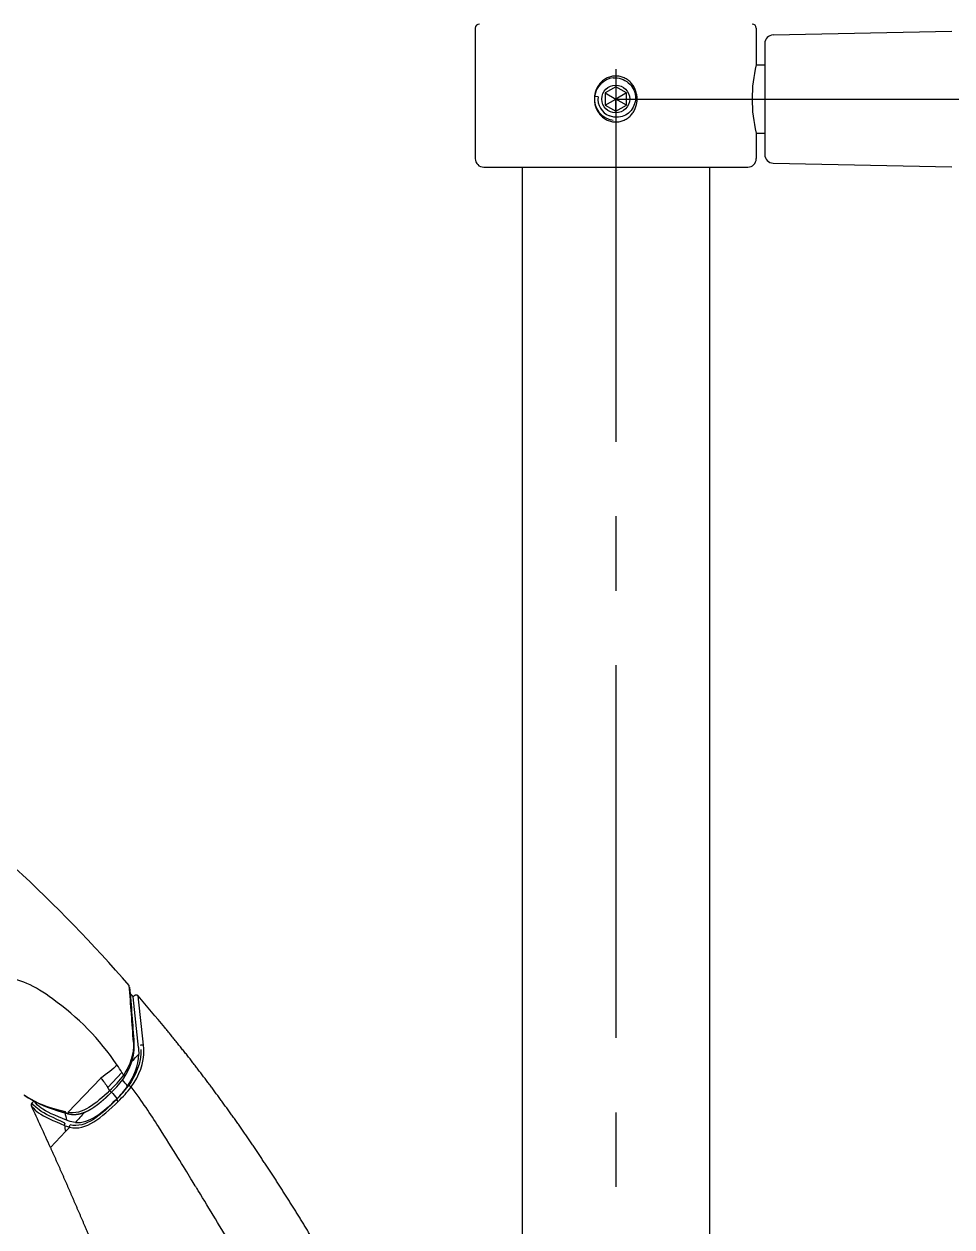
# Model space of a CAD drawing. Extents: x 1919 to 2339, y -1533 to -939.
# Drawn here: x 2243.06 to 2264.85, y -1248.09 to -1219.84 of the extents above; entities that cross this region are included whole.
import ezdxf

# ---------------------------------------------------------------- set-up
doc = ezdxf.new("R2010")
doc.units = 0
doc.header["$LTSCALE"] = 7
doc.header["$MEASUREMENT"] = 0
doc.linetypes.add('CENTER', pattern=[2, 1.25, -0.25, 0.25, -0.25])
doc.layers.add('CL', color=1, linetype='CENTER')
doc.layers.add('DWG', color=7, linetype='CONTINUOUS')

msp = doc.modelspace()

# ---------------------------------------------------------------- linework, layer by layer
at = {"layer": 'CL', "color": 1, "linetype": 'CENTER'}
for p, q in [((2256.956, -1192.901), (2256.956, -1391.304)), ((2256.956, -1221.604), (2278.256, -1221.604))]:
    msp.add_line(p, q, dxfattribs=at)
at = {"layer": 'DWG'}
for p, q in [((2253.656, -1219.944), (2253.656, -1223.004)), ((2260.256, -1219.944), (2260.256, -1220.804)), ((2260.652, -1220.101), (2264.85, -1220.01)), ((2260.456, -1220.301), (2260.456, -1221.604)), ((2260.256, -1220.804), (2260.456, -1220.804)), ((2256.956, -1221.315), (2256.706, -1221.46)), ((2257.206, -1221.46), (2256.956, -1221.315)), ((2256.956, -1221.315), (2256.956, -1221.604)), ((2256.539, -1221.553), (2256.46, -1221.543)), ((2256.706, -1221.46), (2256.706, -1221.748)), ((2256.706, -1221.46), (2256.956, -1221.604)), ((2256.706, -1221.748), (2256.956, -1221.604)), ((2257.206, -1221.46), (2256.956, -1221.604)), ((2256.956, -1221.893), (2256.956, -1221.604)), ((2257.206, -1221.748), (2256.956, -1221.604)), ((2257.206, -1221.748), (2257.206, -1221.46)), ((2260.456, -1221.604), (2260.456, -1222.908)), ((2256.706, -1221.748), (2256.956, -1221.893)), ((2256.956, -1221.893), (2257.206, -1221.748)), ((2260.256, -1222.404), (2260.456, -1222.404)), ((2260.256, -1222.404), (2260.256, -1223.004)), ((2260.652, -1223.108), (2264.85, -1223.198)), ((2253.856, -1223.204), (2260.056, -1223.204)), ((2254.756, -1223.204), (2254.756, -1258.307)), ((2259.156, -1223.204), (2259.156, -1268.263)), ((2245.626, -1242.69), (2245.65, -1242.665)), ((2245.361, -1244.465), (2245.028, -1244.814)), ((2244.864, -1244.594), (2244.09, -1245.405)), ((2243.245, -1245.182), (2243.289, -1245.136)), ((2243.288, -1245.137), (2243.282, -1245.127)), ((2244.037, -1245.851), (2243.679, -1246.225)), ((2244.133, -1245.751), (2244.037, -1245.851))]:
    msp.add_line(p, q, dxfattribs=at)
msp.add_circle((2256.956, -1221.604), 0.327, dxfattribs=at)
for centre, radius, start, end in [((2253.756, -1219.944), 0.1, 90, 180), ((2260.156, -1219.944), 0.1, 0, 90), ((2260.656, -1220.301), 0.2, 91, 180), ((2263.463, -1221.604), 3.306, 165.9955, 194.0045), ((2256.956, -1221.604), 0.5, 96.9615, 173.0385), ((2256.956, -1221.604), 0.5, 173.0405, 263.0365), ((2256.956, -1221.604), 0.42, 173.0385, 249.1154), ((2253.856, -1223.004), 0.2, 180, 270), ((2260.056, -1223.004), 0.2, 270, 0), ((2260.656, -1222.908), 0.2, 180, 269), ((2220.054, -1264.468), 33.689, 40.8709, 47.4174), ((2188.19, -1247.346), 57.551, 3.57819, 4.90693), ((2207.622, -1246.162), 38.102, 3.5873, 5.5756), ((2240.236, -1247.668), 6.043, 33.9629, 54.6888), ((2195.329, -1248.423), 50.622, 5.1545, 6.5019), ((2216.093, -1268.419), 39.269, 39.5569, 40.9789), ((2173.49, -1251.285), 72.761, 5.88796, 6.80188), ((2243.454, -1243.094), 2.415, 311.9716, 323.7078), ((2243.676, -1243.376), 2.114, 312.9738, 325.4968), ((2243.46, -1243.266), 2.551, 314.152, 323.4744), ((2243.856, -1243.634), 2.002, 313.7843, 324.8065), ((2243.214, -1242.962), 2.998, 313.3286, 322.0923), ((2244.409, -1242.977), 2.424, 236.2341, 254.5649), ((2244.487, -1242.947), 2.493, 235.5972, 253.7399), ((2199.226, -1265.854), 48.593, 23.824, 25.0885), ((2244.249, -1244.798), 0.654, 252.8644, 258.3686)]:
    msp.add_arc(centre, radius, start, end, dxfattribs=at)
at = {"layer": 'DWG', "extrusion": (0, 0, -1)}
for centre, major_axis, ratio, start_param, end_param in [((2245.588, -1243.781), (0.0599, 0.0032), 0.571005, -0.811613, 0.000157), ((2245.827, -1243.851), (0.0596, 0.0072), 0.593591, 4.258692, 5.512722), ((2244.074, -1245.365), (0.0175, 0.0574), 0.648753, 3.141597, 4.045905)]:
    msp.add_ellipse(centre, major_axis=major_axis, ratio=ratio, start_param=start_param, end_param=end_param, dxfattribs=at)
at = {"layer": 'DWG'}
for points, degree, knots in [([(2256.956, -1221.064), (2256.923, -1221.064), (2256.889, -1221.068), (2256.822, -1221.083), (2256.788, -1221.094), (2256.725, -1221.123), (2256.695, -1221.141), (2256.64, -1221.183), (2256.615, -1221.206), (2256.572, -1221.255), (2256.552, -1221.282), (2256.517, -1221.341), (2256.502, -1221.372), (2256.478, -1221.437), (2256.469, -1221.471), (2256.457, -1221.538), (2256.454, -1221.572), (2256.454, -1221.604), (2256.454, -1221.637), (2256.457, -1221.67), (2256.469, -1221.738), (2256.478, -1221.771), (2256.502, -1221.836), (2256.517, -1221.867), (2256.552, -1221.926), (2256.572, -1221.953), (2256.615, -1222.002), (2256.64, -1222.025), (2256.695, -1222.067), (2256.725, -1222.085), (2256.788, -1222.114), (2256.822, -1222.126), (2256.889, -1222.14), (2256.923, -1222.144), (2256.956, -1222.144)], 3, [11.792714, 11.792714, 11.792714, 11.792714, 12.288309, 12.288309, 12.783904, 12.783904, 13.279499, 13.279499, 13.775094, 13.775094, 14.262225, 14.262225, 14.749356, 14.749356, 15.236487, 15.236487, 15.723619, 15.723619, 15.723619, 16.21075, 16.21075, 16.697881, 16.697881, 17.185012, 17.185012, 17.672144, 17.672144, 18.167739, 18.167739, 18.663333, 18.663333, 19.158928, 19.158928, 19.654523, 19.654523, 19.654523, 19.654523]), ([(2256.895, -1221.108), (2256.96, -1221.103), (2257.024, -1221.11), (2257.146, -1221.15), (2257.202, -1221.181), (2257.298, -1221.262), (2257.337, -1221.311), (2257.394, -1221.42), (2257.412, -1221.479), (2257.423, -1221.6), (2257.416, -1221.66), (2257.381, -1221.774), (2257.353, -1221.827), (2257.279, -1221.917), (2257.234, -1221.954), (2257.133, -1222.008), (2257.078, -1222.025), (2256.985, -1222.034), (2256.948, -1222.033), (2256.875, -1222.022), (2256.84, -1222.011), (2256.806, -1221.996)], 3, [0, 0, 0, 0, 0.96817, 0.96817, 1.919941, 1.919941, 2.855306, 2.855306, 3.77426, 3.77426, 4.676798, 4.676798, 5.562915, 5.562915, 6.432604, 6.432604, 7.28586, 7.28586, 7.844384, 7.844384, 8.395563, 8.395563, 8.395563, 8.395563]), ([(2256.956, -1222.144), (2256.989, -1222.144), (2257.023, -1222.14), (2257.09, -1222.126), (2257.123, -1222.114), (2257.186, -1222.085), (2257.216, -1222.067), (2257.271, -1222.025), (2257.296, -1222.002), (2257.34, -1221.953), (2257.36, -1221.926), (2257.395, -1221.867), (2257.41, -1221.836), (2257.434, -1221.771), (2257.443, -1221.738), (2257.455, -1221.67), (2257.457, -1221.637), (2257.457, -1221.572), (2257.455, -1221.538), (2257.443, -1221.471), (2257.434, -1221.437), (2257.41, -1221.372), (2257.395, -1221.341), (2257.36, -1221.282), (2257.34, -1221.255), (2257.296, -1221.206), (2257.271, -1221.183), (2257.216, -1221.141), (2257.186, -1221.123), (2257.123, -1221.094), (2257.09, -1221.083), (2257.023, -1221.068), (2256.989, -1221.064), (2256.956, -1221.064)], 3, [3.930905, 3.930905, 3.930905, 3.930905, 4.4265, 4.4265, 4.922094, 4.922094, 5.417689, 5.417689, 5.913284, 5.913284, 6.400416, 6.400416, 6.887547, 6.887547, 7.374678, 7.374678, 7.861809, 7.861809, 8.348941, 8.348941, 8.836072, 8.836072, 9.323203, 9.323203, 9.810334, 9.810334, 10.305929, 10.305929, 10.801524, 10.801524, 11.297119, 11.297119, 11.792714, 11.792714, 11.792714, 11.792714]), ([(2245.626, -1242.69), (2245.6, -1242.66), (2245.573, -1242.63), (2245.557, -1242.611)], 1, [0, 0, 0.2007924, 0.4015847, 0.5241252, 0.5241252]), ([(2245.739, -1242.667), (2245.734, -1242.663), (2245.729, -1242.659), (2245.724, -1242.655), (2245.718, -1242.652), (2245.712, -1242.65), (2245.706, -1242.648), (2245.699, -1242.647), (2245.693, -1242.647), (2245.686, -1242.647), (2245.68, -1242.648), (2245.673, -1242.65), (2245.667, -1242.653), (2245.662, -1242.656), (2245.656, -1242.66), (2245.651, -1242.664), (2245.65, -1242.665)], 1, [0, 0, 0.0323844, 0.0647688, 0.0971533, 0.1296618, 0.1621703, 0.1946788, 0.2271839, 0.259689, 0.2921941, 0.3246995, 0.3572048, 0.3897101, 0.4222154, 0.4547208, 0.4872261, 0.4969339, 0.4969339]), ([(2257.985, -1266.383), (2257.871, -1266.069), (2257.756, -1265.757), (2257.64, -1265.444), (2257.524, -1265.132), (2257.406, -1264.82), (2257.288, -1264.508), (2257.162, -1264.178), (2257.035, -1263.849), (2256.908, -1263.52), (2256.779, -1263.191), (2256.65, -1262.862), (2256.52, -1262.534), (2256.389, -1262.206), (2256.257, -1261.879), (2256.124, -1261.551), (2255.991, -1261.225), (2255.856, -1260.898), (2255.721, -1260.572), (2255.585, -1260.246), (2255.448, -1259.921), (2255.311, -1259.596), (2255.172, -1259.271), (2255.033, -1258.947), (2254.679, -1258.129), (2254.322, -1257.312), (2253.96, -1256.495), (2253.593, -1255.679), (2253.219, -1254.865), (2252.839, -1254.054), (2252.452, -1253.246), (2252.056, -1252.443), (2251.651, -1251.644), (2251.236, -1250.851), (2250.811, -1250.065), (2250.373, -1249.286), (2249.924, -1248.516), (2249.462, -1247.754), (2248.985, -1247.001), (2248.494, -1246.26), (2247.988, -1245.529), (2247.465, -1244.81), (2246.926, -1244.104), (2246.369, -1243.411)], 1, [0, 0, 1.666711, 3.333423, 5.000134, 6.666846, 8.333557, 10.000268, 11.765396, 13.530523, 15.29565, 17.060777, 18.825904, 20.591032, 22.356159, 24.121286, 25.886413, 27.651541, 29.416668, 31.181795, 32.946922, 34.71205, 36.477177, 38.242304, 40.007431, 44.454441, 48.901451, 53.348461, 57.795472, 62.242482, 66.689492, 71.136502, 75.583512, 80.030522, 84.477532, 88.924542, 93.371552, 97.818562, 102.265572, 106.712582, 111.159592, 115.606602, 120.053613, 124.500623, 128.947633, 128.947633]), ([(2245.419, -1244.573), (2245.439, -1244.54), (2245.459, -1244.507), (2245.478, -1244.473), (2245.496, -1244.439), (2245.513, -1244.405), (2245.53, -1244.37), (2245.545, -1244.336), (2245.56, -1244.301), (2245.573, -1244.265), (2245.585, -1244.232), (2245.595, -1244.199), (2245.605, -1244.165), (2245.614, -1244.131), (2245.622, -1244.097), (2245.629, -1244.062), (2245.635, -1244.028), (2245.64, -1243.993), (2245.644, -1243.957), (2245.647, -1243.922), (2245.649, -1243.886), (2245.65, -1243.85), (2245.65, -1243.814), (2245.648, -1243.778)], 1, [0, 0, 0.236683, 0.473366, 0.710049, 0.946733, 1.183416, 1.420099, 1.656782, 1.893465, 2.130148, 2.348286, 2.566423, 2.784561, 3.002698, 3.220835, 3.438973, 3.65711, 3.875248, 4.093385, 4.311522, 4.52966, 4.747797, 4.965935, 5.184072, 5.184072]), ([(2245.875, -1243.928), (2245.875, -1243.928), (2245.875, -1243.928), (2245.875, -1243.928), (2245.874, -1243.893), (2245.871, -1243.857), (2245.867, -1243.821)], 3, [0, 0, 0, 0, 0.000088, 0.000088, 0.000088, 1, 1, 1, 1]), ([(2257.098, -1266.76), (2256.769, -1265.887), (2256.404, -1264.966), (2255.798, -1263.519), (2255.587, -1263.026), (2255.253, -1262.27), (2255.139, -1262.015), (2254.965, -1261.63), (2254.876, -1261.436), (2254.787, -1261.24), (2254.741, -1261.143), (2254.721, -1261.099), (2254.707, -1261.068), (2254.7, -1261.052), (2254.571, -1260.775), (2254.397, -1260.403), (2254.051, -1259.682), (2253.922, -1259.414), (2253.705, -1258.972), (2253.629, -1258.819), (2253.51, -1258.578), (2253.469, -1258.496), (2253.386, -1258.329), (2253.341, -1258.241), (2253.033, -1257.627), (2252.775, -1257.126), (2252.416, -1256.437), (2252.301, -1256.218), (2252.135, -1255.905), (2252.054, -1255.753), (2251.963, -1255.581), (2251.924, -1255.51), (2251.899, -1255.462), (2251.892, -1255.449), (2250.679, -1253.187), (2249.634, -1251.388), (2248.745, -1249.885), (2248.675, -1249.767), (2248.541, -1249.542), (2248.474, -1249.429), (2248.273, -1249.093), (2248.139, -1248.869), (2247.737, -1248.203), (2247.47, -1247.762), (2247.17, -1247.271), (2247.128, -1247.202), (2247.106, -1247.167), (2247.093, -1247.146), (2247.052, -1247.078), (2247.018, -1247.023), (2246.9, -1246.83), (2246.797, -1246.663), (2246.544, -1246.254), (2246.392, -1246.011), (2246.037, -1245.454), (2245.832, -1245.14), (2245.58, -1244.804)], 3, [0, 0, 0, 0, 0.125, 0.125, 0.1875, 0.1875, 0.21875, 0.21875, 0.234375, 0.2421875, 0.2421875, 0.2460938, 0.2460938, 0.25, 0.25, 0.3125, 0.3125, 0.34375, 0.34375, 0.359375, 0.359375, 0.3671875, 0.3671875, 0.375, 0.375, 0.4375, 0.4375, 0.46875, 0.46875, 0.484375, 0.4921875, 0.4960938, 0.4960938, 0.5, 0.5, 0.75, 0.75, 0.765625, 0.765625, 0.78125, 0.78125, 0.8125, 0.8125, 0.875, 0.875, 0.8828125, 0.8828125, 0.890625, 0.890625, 0.90625, 0.90625, 0.9375, 0.9375, 0.96875, 0.96875, 0.9999967, 0.9999967, 0.9999967, 0.9999967]), ([(2243.061, -1244.993), (2243.064, -1244.996), (2243.067, -1244.998), (2243.069, -1245), (2243.07, -1245.001), (2243.071, -1245.002), (2243.072, -1245.002), (2243.073, -1245.003), (2243.074, -1245.003), (2243.074, -1245.003), (2243.074, -1245.004), (2243.075, -1245.004), (2243.075, -1245.004), (2243.076, -1245.004), (2243.079, -1245.006), (2243.082, -1245.008), (2243.086, -1245.01), (2243.09, -1245.013), (2243.096, -1245.016), (2243.102, -1245.019), (2243.11, -1245.024), (2243.118, -1245.029), (2243.127, -1245.034), (2243.137, -1245.04), (2243.148, -1245.046), (2243.159, -1245.053), (2243.172, -1245.061), (2243.185, -1245.069), (2243.2, -1245.078), (2243.215, -1245.087), (2243.231, -1245.097), (2243.249, -1245.107), (2243.267, -1245.118), (2243.282, -1245.128)], 1, [0, 0, 0.019685, 0.03937, 0.051891, 0.063782, 0.071896, 0.080011, 0.095154, 0.107308, 0.119463, 0.14588, 0.172298, 0.251444, 0.33059, 0.80535, 1.09047, 1.375591, 1.660712, 1.945832, 2.230953, 2.518459, 2.805965, 3.093471, 3.380977, 3.668483, 3.95599, 4.243496, 4.531002, 4.818508, 5.106014, 5.39352, 5.681026, 5.968532, 6.207792, 6.207792]), ([(2244.061, -1245.581), (2243.791, -1245.476), (2243.574, -1245.385), (2243.334, -1245.203), (2243.289, -1245.136), (2243.289, -1245.136)], 3, [0, 0, 0, 0, 0.25, 0.25, 0.4992844, 0.4992844, 0.4992844, 0.4992844]), ([(2245.07, -1244.89), (2244.908, -1245.046), (2244.747, -1245.187), (2244.423, -1245.384), (2244.254, -1245.436), (2244.09, -1245.405)], 3, [0.0006537, 0.0006537, 0.0006537, 0.0006537, 0.5, 0.5, 0.9997619, 0.9997619, 0.9997619, 0.9997619]), ([(2244.118, -1245.438), (2244.14, -1245.442), (2244.162, -1245.445), (2244.185, -1245.448), (2244.208, -1245.449), (2244.23, -1245.449), (2244.253, -1245.449), (2244.275, -1245.448), (2244.298, -1245.445), (2244.32, -1245.442), (2244.342, -1245.439), (2244.367, -1245.434), (2244.391, -1245.428), (2244.415, -1245.421), (2244.439, -1245.413), (2244.463, -1245.405), (2244.487, -1245.396), (2244.511, -1245.386), (2244.535, -1245.375), (2244.558, -1245.364), (2244.581, -1245.352), (2244.608, -1245.337), (2244.634, -1245.322), (2244.66, -1245.306), (2244.686, -1245.289), (2244.713, -1245.271), (2244.739, -1245.253), (2244.764, -1245.234), (2244.79, -1245.215), (2244.816, -1245.195), (2244.842, -1245.174), (2244.868, -1245.153), (2244.896, -1245.129), (2244.923, -1245.105), (2244.951, -1245.081), (2244.979, -1245.056), (2245.007, -1245.03), (2245.035, -1245.004), (2245.063, -1244.978), (2245.09, -1244.951), (2245.118, -1244.924)], 1, [0, 0, 0.145759, 0.291517, 0.437276, 0.583035, 0.728794, 0.874552, 1.020311, 1.16607, 1.311829, 1.457587, 1.616887, 1.776187, 1.935487, 2.094787, 2.254086, 2.413386, 2.572686, 2.731986, 2.891286, 3.050585, 3.23025, 3.409915, 3.58958, 3.769245, 3.948909, 4.128574, 4.308239, 4.487904, 4.667569, 4.847233, 5.026898, 5.223118, 5.419337, 5.615557, 5.811777, 6.007996, 6.204216, 6.400435, 6.596655, 6.792875, 6.792875]), ([(2245.237, -1245.097), (2245.053, -1245.28), (2244.871, -1245.449), (2244.509, -1245.681), (2244.324, -1245.74), (2244.142, -1245.694)], 3, [0.0000001, 0.0000001, 0.0000001, 0.0000001, 0.5, 0.5, 1, 1, 1, 1]), ([(2244.267, -1245.638), (2244.43, -1245.655), (2244.593, -1245.595), (2244.916, -1245.386), (2245.078, -1245.24), (2245.241, -1245.08)], 3, [0, 0, 0, 0, 0.5, 0.5, 0.9989403, 0.9989403, 0.9989403, 0.9989403]), ([(2243.245, -1245.182), (2243.241, -1245.187), (2243.237, -1245.192), (2243.234, -1245.198), (2243.232, -1245.204), (2243.23, -1245.21), (2243.229, -1245.217), (2243.229, -1245.223), (2243.229, -1245.23), (2243.23, -1245.236), (2243.231, -1245.24), (2243.232, -1245.243), (2243.233, -1245.247), (2243.234, -1245.248), (2243.235, -1245.25)], 1, [0, 0, 0.0324197, 0.0648393, 0.097259, 0.1297878, 0.1623167, 0.1948455, 0.2272873, 0.2597291, 0.2921709, 0.3115937, 0.3310164, 0.3524989, 0.3641202, 0.3757416, 0.3757416]), ([(2243.235, -1245.25), (2243.235, -1245.251), (2243.281, -1245.32), (2243.529, -1245.503), (2243.747, -1245.596), (2244.008, -1245.707)], 3, [0.5026074, 0.5026074, 0.5026074, 0.5026074, 0.75, 0.75, 1, 1, 1, 1]), ([(2244.021, -1245.651), (2243.755, -1245.531), (2243.538, -1245.435), (2243.29, -1245.251), (2243.245, -1245.182), (2243.245, -1245.182)], 3, [0, 0, 0, 0, 0.25, 0.25, 0.4999214, 0.4999214, 0.4999214, 0.4999214]), ([(2244.034, -1245.392), (2244.023, -1245.389), (2244.012, -1245.385), (2244.001, -1245.382), (2243.918, -1245.359), (2243.838, -1245.336), (2243.764, -1245.314)], 3, [0, 0, 0, 0, 0.1184252, 0.1184252, 0.1184252, 0.9992536, 0.9992536, 0.9992536, 0.9992536]), ([(2244.133, -1245.751), (2244.32, -1245.798), (2244.512, -1245.741), (2244.888, -1245.507), (2245.079, -1245.333), (2245.272, -1245.143)], 3, [0, 0, 0, 0, 0.5, 0.5, 0.9997735, 0.9997735, 0.9997735, 0.9997735]), ([(2243.679, -1246.225), (2243.796, -1246.486), (2243.912, -1246.747), (2244.027, -1247.009), (2244.142, -1247.271), (2244.255, -1247.533), (2244.368, -1247.795), (2244.481, -1248.058), (2244.604, -1248.349), (2244.726, -1248.64), (2244.848, -1248.932), (2244.968, -1249.224), (2245.088, -1249.516), (2245.207, -1249.809), (2245.325, -1250.102), (2245.442, -1250.396), (2245.558, -1250.69), (2245.673, -1250.984), (2245.787, -1251.279), (2245.9, -1251.574), (2246.013, -1251.869), (2246.124, -1252.165), (2246.235, -1252.461), (2246.344, -1252.757), (2246.453, -1253.054), (2246.56, -1253.351), (2246.667, -1253.648), (2247.168, -1255.051), (2247.67, -1256.454), (2248.175, -1257.855), (2248.686, -1259.255), (2249.204, -1260.652), (2249.731, -1262.045), (2250.269, -1263.434), (2250.821, -1264.818)], 1, [0, 0, 1.42864, 2.85728, 4.28592, 5.71456, 7.1432, 8.57184, 10.00048, 11.580121, 13.159763, 14.739404, 16.319045, 17.898687, 19.478328, 21.05797, 22.637611, 24.217252, 25.796894, 27.376535, 28.956176, 30.535818, 32.115459, 33.695101, 35.274742, 36.854383, 38.434025, 40.013666, 47.461626, 54.909587, 62.357547, 69.805508, 77.253468, 84.701429, 92.149389, 99.59735, 99.59735])]:
    msp.add_open_spline(points, degree=degree, knots=knots, dxfattribs=at)
for points, degree in [([(2243.729, -1242.736), (2243.322, -1242.424), (2242.917, -1242.251), (2242.574, -1242.235)], 3), ([(2245.628, -1243.754), (2245.642, -1244.036), (2245.552, -1244.286), (2245.401, -1244.523)], 3), ([(2245.804, -1243.927), (2245.81, -1244.241), (2245.696, -1244.517), (2245.509, -1244.785)], 3), ([(2245.58, -1244.804), (2245.771, -1244.531), (2245.884, -1244.247), (2245.875, -1243.928)], 3), ([(2245.747, -1243.875), (2245.752, -1243.929), (2245.754, -1243.983), (2245.753, -1244.036)], 3), ([(2245.248, -1244.291), (2245.15, -1244.383), (2245.005, -1244.496), (2244.864, -1244.594)], 3), ([(2245.361, -1244.465), (2245.324, -1244.407), (2245.286, -1244.349), (2245.248, -1244.291)], 3), ([(2245.492, -1244.787), (2245.648, -1244.551), (2245.745, -1244.308), (2245.753, -1244.036)], 3), ([(2245.595, -1244.2), (2245.65, -1244.143), (2245.703, -1244.088), (2245.753, -1244.036)], 3), ([(2245.401, -1244.523), (2245.387, -1244.503), (2245.374, -1244.484), (2245.361, -1244.465)], 3), ([(2245.418, -1244.574), (2245.426, -1244.561), (2245.419, -1244.54), (2245.401, -1244.523)], 3), ([(2244.864, -1244.594), (2244.92, -1244.666), (2244.975, -1244.739), (2245.028, -1244.814)], 3), ([(2245.024, -1244.818), (2245.038, -1244.841), (2245.054, -1244.865), (2245.07, -1244.89)], 3), ([(2245.492, -1244.787), (2245.454, -1244.737), (2245.415, -1244.687), (2245.375, -1244.636)], 3), ([(2245.58, -1244.804), (2245.558, -1244.785), (2245.525, -1244.776), (2245.509, -1244.785)], 3), ([(2245.118, -1244.924), (2245.113, -1244.926), (2245.091, -1244.911), (2245.07, -1244.89)], 3), ([(2245.118, -1244.924), (2245.156, -1244.971), (2245.198, -1245.023), (2245.242, -1245.079)], 3), ([(2245.272, -1245.143), (2245.252, -1245.123), (2245.237, -1245.103), (2245.237, -1245.097)], 3), ([(2243.788, -1245.34), (2243.825, -1245.352), (2243.862, -1245.363), (2243.9, -1245.375), (2243.938, -1245.386), (2243.977, -1245.398), (2244.017, -1245.41), (2244.057, -1245.423)], 1), ([(2244.017, -1245.41), (2244.033, -1245.467), (2244.047, -1245.524), (2244.061, -1245.581)], 3), ([(2244.09, -1245.405), (2244.094, -1245.423), (2244.105, -1245.433), (2244.118, -1245.435)], 3), ([(2244.487, -1245.396), (2244.406, -1245.484), (2244.333, -1245.565), (2244.267, -1245.638)], 3), ([(2244.021, -1245.651), (2244.009, -1245.667), (2244.004, -1245.69), (2244.008, -1245.707)], 3), ([(2244.008, -1245.707), (2244.018, -1245.755), (2244.027, -1245.803), (2244.037, -1245.851)], 3), ([(2244.101, -1245.597), (2244.088, -1245.591), (2244.074, -1245.586), (2244.061, -1245.581)], 3), ([(2244.267, -1245.638), (2244.211, -1245.632), (2244.156, -1245.618), (2244.101, -1245.597)], 3), ([(2244.133, -1245.751), (2244.129, -1245.733), (2244.132, -1245.711), (2244.142, -1245.694)], 3), ([(2244.028, -1245.715), (2244.063, -1245.73), (2244.098, -1245.742), (2244.133, -1245.751)], 3)]:
    msp.add_open_spline(points, degree=degree, dxfattribs=at)

doc.saveas('drawing.dxf')
